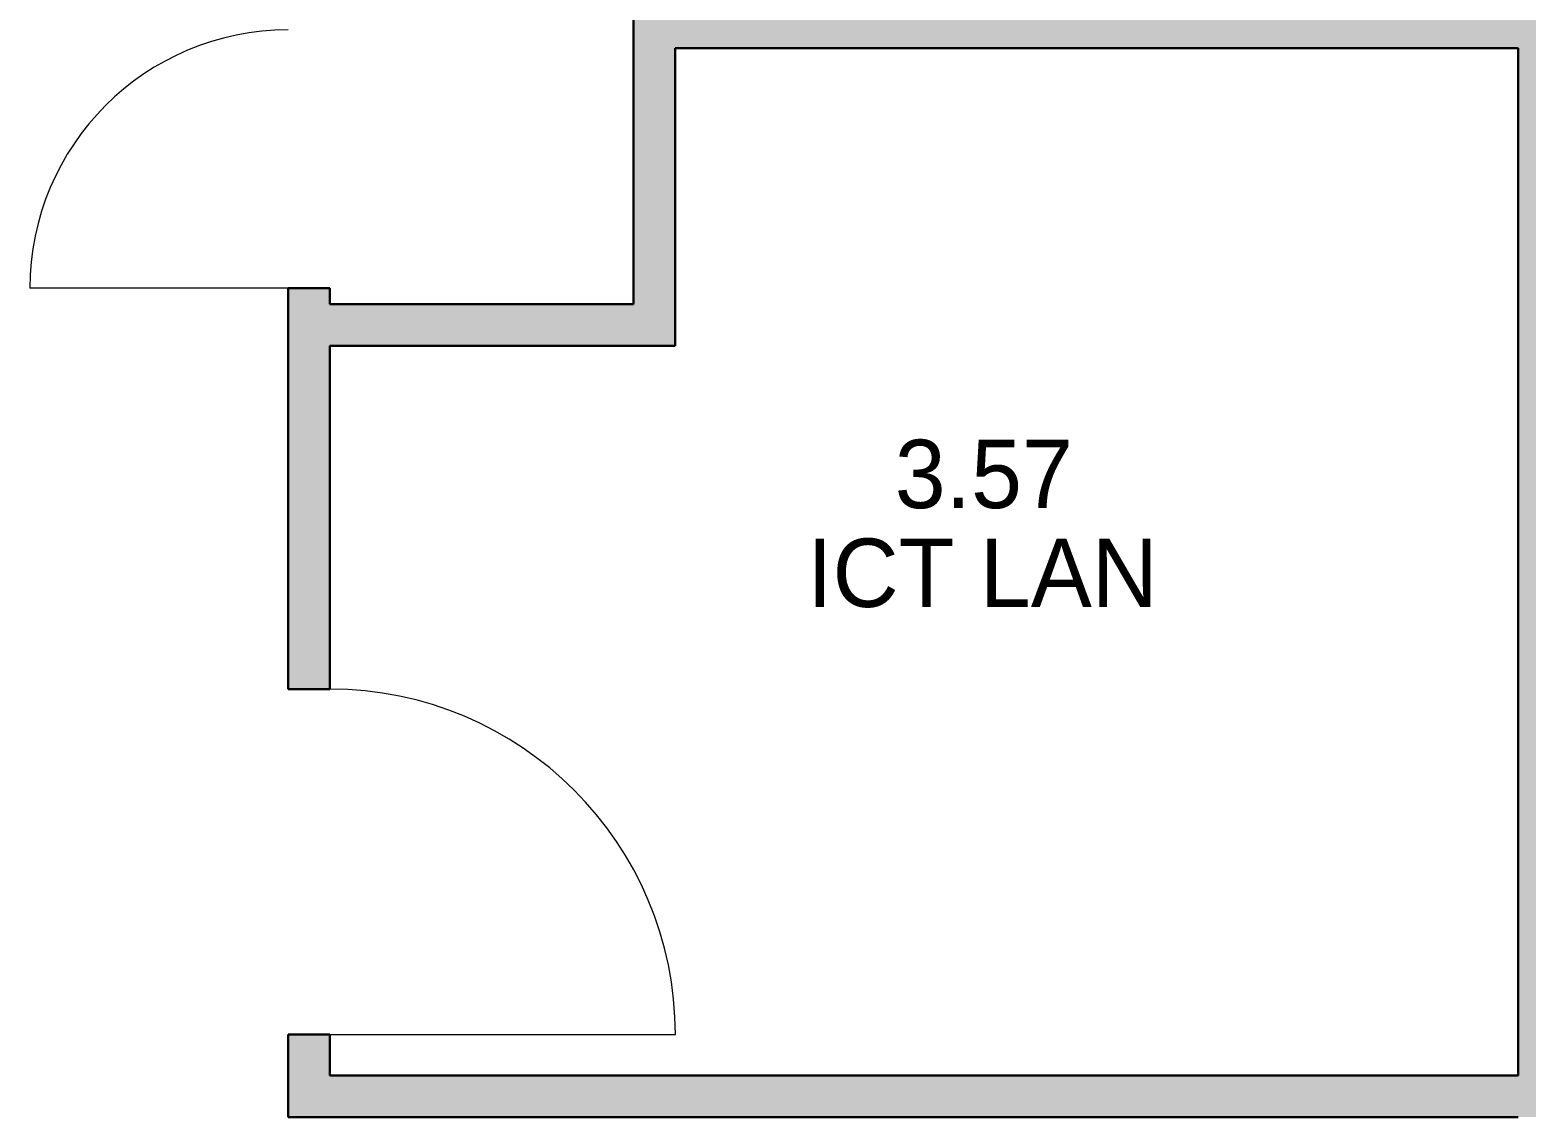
# Model space of a CAD drawing. Header units: millimetres. Extents: x 155927 to 317870, y -36033 to 97293.
# Drawn here: x 161998 to 166372, y 21006 to 24185 of the extents above; entities that cross this region are included whole.
import ezdxf

# ---------------------------------------------------------------- set-up
doc = ezdxf.new("R2010")
doc.units = ezdxf.units.MM
doc.header["$MEASUREMENT"] = 0
for name, color, linetype, lineweight in [('A-AREA-IDEN', 7, 'CONTINUOUS', 9), ('A-DOOR', 4, 'CONTINUOUS', 9), ('A-WALL', 7, 'CONTINUOUS', 9), ('A-WALL-PATT', 7, 'CONTINUOUS', 9), ('I-WALL', 7, 'CONTINUOUS', 9)]:
    doc.layers.add(name, color=color, linetype=linetype, lineweight=lineweight)
doc.styles.add('Century Gothic', font='GOTHIC.TTF', dxfattribs={"height": 200})

msp = doc.modelspace()

# ---------------------------------------------------------------- hatches: boundary and pattern name
at = {"layer": 'A-WALL-PATT'}
h = msp.add_hatch(color=256, dxfattribs=at)
h.paths.add_polyline_path([(162874.8, 23260.6), (162874.8, 23429.6), (162752.8, 23429.6), (162752.8, 23260.6)], flags=0)
h.paths.add_polyline_path([(162874.8, 24939.6), (162874.8, 25104.6), (162752.8, 25104.6), (162752.8, 24939.6)], flags=0)
for points in [[(163762, 23382.6), (163884, 23382.6), (163884, 24982.6), (163762, 24982.6)], [(166348.8, 24131.6), (166470.8, 24131.6), (166470.8, 24233.6), (163884, 24233.6), (163884, 24131.6), (164894.8, 24131.6)], [(166348.8, 21005.6), (166470.8, 21005.6), (166470.8, 24131.6), (166348.8, 24131.6), (166348.8, 21127.6)], [(162874.8, 23260.6), (163884, 23260.6), (163884, 23382.6), (162874.8, 23382.6)], [(166348.8, 21005.6), (166348.8, 21127.6), (162752.8, 21127.6), (162752.8, 21005.6), (164894.8, 21005.6)]]:
    msp.add_hatch(color=256, dxfattribs=at).paths.add_polyline_path(points, flags=0)
h = msp.add_hatch(color=256, dxfattribs=at)
h.paths.add_polyline_path([(162752.8, 21127.6), (162874.8, 21127.6), (162874.8, 21247.1), (162752.8, 21247.1)], flags=0)
h.paths.add_polyline_path([(162752.8, 22257.1), (162874.8, 22257.1), (162874.8, 23260.6), (162752.8, 23260.6)], flags=0)

# ---------------------------------------------------------------- linework, layer by layer
at = {"layer": 'A-DOOR'}
for p, q in [((162752.8, 23429.6), (161997.8, 23429.6)), ((162874.8, 21247.1), (163884.8, 21247.1))]:
    msp.add_line(p, q, dxfattribs=at)
for centre, radius, start, end in [((162752.8, 23429.6), 755, 90, 180), ((162874.8, 21247.1), 1010, 0, 90)]:
    msp.add_arc(centre, radius, start, end, dxfattribs=at)
at = {"layer": 'A-WALL', "lineweight": 30}
for p, q in [((166348.8, 24131.6), (166348.8, 21127.6)), ((162752.8, 23260.6), (162752.8, 22257.1)), ((162874.8, 22257.1), (162874.8, 23260.6)), ((162752.8, 22257.1), (162874.8, 22257.1)), ((162752.8, 21247.1), (162752.8, 21127.6)), ((162874.8, 21247.1), (162752.8, 21247.1)), ((162874.8, 21127.6), (162874.8, 21247.1)), ((162752.8, 21127.6), (162752.8, 21005.6)), ((166348.8, 21127.6), (162874.8, 21127.6)), ((162752.8, 21005.6), (166348.8, 21005.6))]:
    msp.add_line(p, q, dxfattribs=at)
at = {"layer": 'I-WALL', "lineweight": 30}
for p, q in [((163762, 24982.6), (163762, 23382.6)), ((163884, 24131.6), (166348.8, 24131.6)), ((163884, 23382.6), (163884, 24131.6)), ((162752.8, 23429.6), (162752.8, 23260.6)), ((162874.8, 23429.6), (162752.8, 23429.6)), ((162874.8, 23382.6), (162874.8, 23429.6)), ((163762, 23382.6), (162874.8, 23382.6)), ((163884, 23260.6), (163884, 23382.6)), ((162874.8, 23260.6), (163884, 23260.6))]:
    msp.add_line(p, q, dxfattribs=at)

# ---------------------------------------------------------------- texts
at = {"layer": 'A-AREA-IDEN', "style": 'Century Gothic'}
for s, p in [('3.57', (164526.1, 22786.2)), ('ICT LAN', (164269.9, 22497.2))]:
    msp.add_text(s, height=200, dxfattribs=at).set_placement(p)

doc.saveas('drawing.dxf')
